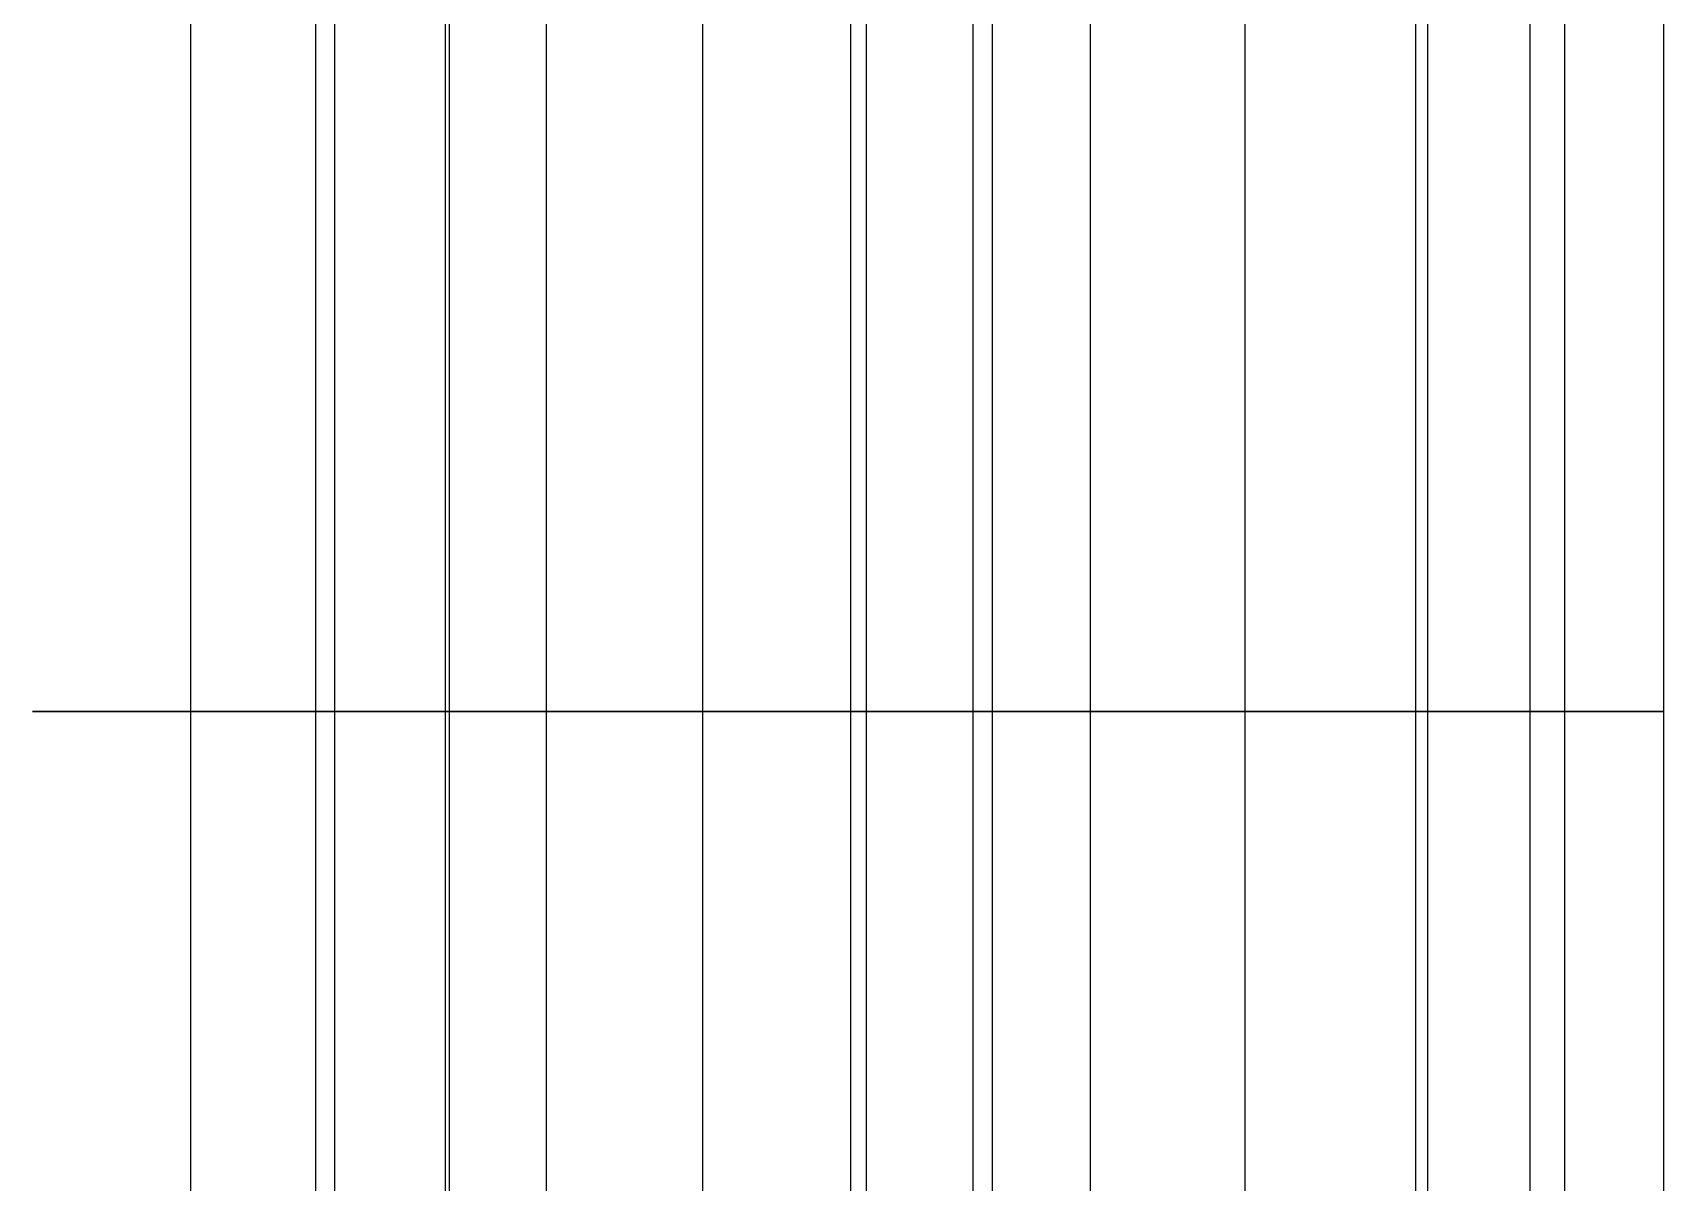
# Model space of a CAD drawing. Extents: x -60 to 60, y -153 to -30.
# Drawn here: x -49.578 to -46.386, y -87.921 to -85.672 of the extents above; entities that cross this region are included whole.
import ezdxf

# ---------------------------------------------------------------- set-up
doc = ezdxf.new("R2010")
doc.units = 0
doc.layers.add('Cut051006', color=7, linetype='CONTINUOUS')

msp = doc.modelspace()

# ---------------------------------------------------------------- linework, layer by layer
at = {"layer": 'Cut051006'}
for p, q in [((-49.2696, -84, 85.1946), (-49.2696, -87, 85.1946)), ((-49.2696, -84, 85.1946), (-49.2696, -87, 85.1946)), ((-49.2696, -84, 29.4551), (-49.2696, -87, 29.4551)), ((-49.2696, -84, 29.4551), (-49.2696, -87, 29.4551)), ((-49.0247, -84, 86.4855), (-49.0247, -87, 86.4855)), ((-49.0247, -84, 86.4855), (-49.0247, -87, 86.4855)), ((-49.0247, -84, 28.1642), (-49.0247, -87, 28.1642)), ((-49.0247, -84, 28.1642), (-49.0247, -87, 28.1642)), ((-48.9876, -84, 86.2902), (-48.9876, -87, 86.2902)), ((-48.9876, -84, 86.2902), (-48.9876, -87, 86.2902)), ((-48.9876, -84, 28.3595), (-48.9876, -87, 28.3595)), ((-48.9876, -84, 28.3595), (-48.9876, -87, 28.3595)), ((-48.7707, -84, 86.0587), (-48.7707, -87, 86.0587)), ((-48.7707, -84, 86.0587), (-48.7707, -87, 86.0587)), ((-48.7707, -84, 28.591), (-48.7707, -87, 28.591)), ((-48.7707, -84, 28.591), (-48.7707, -87, 28.591)), ((-48.763, -84, 86.921), (-48.763, -87, 86.921)), ((-48.763, -84, 86.921), (-48.763, -87, 86.921)), ((-48.763, -84, 27.7287), (-48.763, -87, 27.7287)), ((-48.763, -84, 27.7287), (-48.763, -87, 27.7287)), ((-48.5731, -84, 86.9799), (-48.5731, -87, 86.9799)), ((-48.5731, -84, 86.9799), (-48.5731, -87, 86.9799)), ((-48.5731, -84, 27.6697), (-48.5731, -87, 27.6697)), ((-48.5731, -84, 27.6697), (-48.5731, -87, 27.6697)), ((-48.2669, -84, 86.8971), (-48.2669, -87, 86.8971)), ((-48.2669, -84, 86.8971), (-48.2669, -87, 86.8971)), ((-48.2669, -84, 27.7526), (-48.2669, -87, 27.7526)), ((-48.2669, -84, 27.7526), (-48.2669, -87, 27.7526)), ((-47.9772, -84, 88.1786), (-47.9772, -87, 88.1786)), ((-47.9772, -84, 88.1786), (-47.9772, -87, 88.1786)), ((-47.9772, -84, 26.471), (-47.9772, -87, 26.471)), ((-47.9772, -84, 26.471), (-47.9772, -87, 26.471)), ((-47.9469, -84, 87.9822), (-47.9469, -87, 87.9822)), ((-47.9469, -84, 87.9822), (-47.9469, -87, 87.9822)), ((-47.9469, -84, 26.6675), (-47.9469, -87, 26.6675)), ((-47.9469, -84, 26.6675), (-47.9469, -87, 26.6675)), ((-47.7382, -84, 87.7432), (-47.7382, -87, 87.7432)), ((-47.7382, -84, 87.7432), (-47.7382, -87, 87.7432)), ((-47.7382, -84, 26.9064), (-47.7382, -87, 26.9064)), ((-47.7382, -84, 26.9064), (-47.7382, -87, 26.9064)), ((-47.7004, -84, 88.6048), (-47.7004, -87, 88.6048)), ((-47.7004, -84, 88.6048), (-47.7004, -87, 88.6048)), ((-47.7004, -84, 26.0449), (-47.7004, -87, 26.0449)), ((-47.7004, -84, 26.0449), (-47.7004, -87, 26.0449)), ((-47.5086, -84, 88.657), (-47.5086, -87, 88.657)), ((-47.5086, -84, 88.657), (-47.5086, -87, 88.657)), ((-47.5086, -84, 25.9926), (-47.5086, -87, 25.9926)), ((-47.5086, -84, 25.9926), (-47.5086, -87, 25.9926)), ((-47.2055, -84, 88.5636), (-47.2055, -87, 88.5636)), ((-47.2055, -84, 88.5636), (-47.2055, -87, 88.5636)), ((-47.2055, -84, 26.0861), (-47.2055, -87, 26.0861)), ((-47.2055, -84, 26.0861), (-47.2055, -87, 26.0861)), ((-46.8712, -84, 89.8342), (-46.8712, -87, 89.8342)), ((-46.8712, -84, 89.8342), (-46.8712, -87, 89.8342)), ((-46.8712, -84, 24.8155), (-46.8712, -87, 24.8155)), ((-46.8712, -84, 24.8155), (-46.8712, -87, 24.8155)), ((-46.8478, -84, 89.6368), (-46.8478, -87, 89.6368)), ((-46.8478, -84, 89.6368), (-46.8478, -87, 89.6368)), ((-46.8478, -84, 25.0129), (-46.8478, -87, 25.0129)), ((-46.8478, -84, 25.0129), (-46.8478, -87, 25.0129)), ((-46.6475, -84, 89.3907), (-46.6475, -87, 89.3907)), ((-46.6475, -84, 89.3907), (-46.6475, -87, 89.3907)), ((-46.6475, -84, 25.2589), (-46.6475, -87, 25.2589)), ((-46.6475, -84, 25.2589), (-46.6475, -87, 25.2589)), ((-46.5797, -84, 90.2505), (-46.5797, -87, 90.2505)), ((-46.5797, -84, 90.2505), (-46.5797, -87, 90.2505)), ((-46.5797, -84, 24.3992), (-46.5797, -87, 24.3992)), ((-46.5797, -84, 24.3992), (-46.5797, -87, 24.3992)), ((-46.3862, -84, 90.296), (-46.3862, -87, 90.296)), ((-46.3862, -84, 90.296), (-46.3862, -87, 90.296)), ((-46.3862, -84, 24.3537), (-46.3862, -87, 24.3537)), ((-46.3862, -84, 24.3537), (-46.3862, -87, 24.3537)), ((-49.2696, -87, 85.1946), (-49.2696, -90, 85.1946)), ((-49.2696, -87, 85.1946), (-49.2696, -90, 85.1946)), ((-49.2696, -87, 29.4551), (-49.2696, -90, 29.4551)), ((-49.2696, -87, 29.4551), (-49.2696, -90, 29.4551)), ((-49.0247, -87, 86.4855), (-49.0247, -90, 86.4855)), ((-49.0247, -87, 86.4855), (-49.0247, -90, 86.4855)), ((-49.0247, -87, 28.1642), (-49.0247, -90, 28.1642)), ((-49.0247, -87, 28.1642), (-49.0247, -90, 28.1642)), ((-48.9876, -87, 86.2902), (-48.9876, -90, 86.2902)), ((-48.9876, -87, 86.2902), (-48.9876, -90, 86.2902)), ((-48.9876, -87, 28.3595), (-48.9876, -90, 28.3595)), ((-48.9876, -87, 28.3595), (-48.9876, -90, 28.3595)), ((-48.7707, -87, 86.0587), (-48.7707, -90, 86.0587)), ((-48.7707, -87, 86.0587), (-48.7707, -90, 86.0587)), ((-48.7707, -87, 28.591), (-48.7707, -90, 28.591)), ((-48.7707, -87, 28.591), (-48.7707, -90, 28.591)), ((-48.763, -87, 86.921), (-48.763, -90, 86.921)), ((-48.763, -87, 86.921), (-48.763, -90, 86.921)), ((-48.763, -87, 27.7287), (-48.763, -90, 27.7287)), ((-48.763, -87, 27.7287), (-48.763, -90, 27.7287)), ((-48.5731, -87, 86.9799), (-48.5731, -90, 86.9799)), ((-48.5731, -87, 86.9799), (-48.5731, -90, 86.9799)), ((-48.5731, -87, 27.6697), (-48.5731, -90, 27.6697)), ((-48.5731, -87, 27.6697), (-48.5731, -90, 27.6697)), ((-48.2669, -87, 86.8971), (-48.2669, -90, 86.8971)), ((-48.2669, -87, 86.8971), (-48.2669, -90, 86.8971)), ((-48.2669, -87, 27.7526), (-48.2669, -90, 27.7526)), ((-48.2669, -87, 27.7526), (-48.2669, -90, 27.7526)), ((-47.9772, -87, 88.1786), (-47.9772, -90, 88.1786)), ((-47.9772, -87, 88.1786), (-47.9772, -90, 88.1786)), ((-47.9772, -87, 26.471), (-47.9772, -90, 26.471)), ((-47.9772, -87, 26.471), (-47.9772, -90, 26.471)), ((-47.9469, -87, 87.9822), (-47.9469, -90, 87.9822)), ((-47.9469, -87, 87.9822), (-47.9469, -90, 87.9822)), ((-47.9469, -87, 26.6675), (-47.9469, -90, 26.6675)), ((-47.9469, -87, 26.6675), (-47.9469, -90, 26.6675)), ((-47.7382, -87, 87.7432), (-47.7382, -90, 87.7432)), ((-47.7382, -87, 87.7432), (-47.7382, -90, 87.7432)), ((-47.7382, -87, 26.9064), (-47.7382, -90, 26.9064)), ((-47.7382, -87, 26.9064), (-47.7382, -90, 26.9064)), ((-47.7004, -87, 88.6048), (-47.7004, -90, 88.6048)), ((-47.7004, -87, 88.6048), (-47.7004, -90, 88.6048)), ((-47.7004, -87, 26.0449), (-47.7004, -90, 26.0449)), ((-47.7004, -87, 26.0449), (-47.7004, -90, 26.0449)), ((-47.5086, -87, 88.657), (-47.5086, -90, 88.657)), ((-47.5086, -87, 88.657), (-47.5086, -90, 88.657)), ((-47.5086, -87, 25.9926), (-47.5086, -90, 25.9926)), ((-47.5086, -87, 25.9926), (-47.5086, -90, 25.9926)), ((-47.2055, -87, 88.5636), (-47.2055, -90, 88.5636)), ((-47.2055, -87, 88.5636), (-47.2055, -90, 88.5636)), ((-47.2055, -87, 26.0861), (-47.2055, -90, 26.0861)), ((-47.2055, -87, 26.0861), (-47.2055, -90, 26.0861)), ((-46.8712, -87, 89.8342), (-46.8712, -90, 89.8342)), ((-46.8712, -87, 89.8342), (-46.8712, -90, 89.8342)), ((-46.8712, -87, 24.8155), (-46.8712, -90, 24.8155)), ((-46.8712, -87, 24.8155), (-46.8712, -90, 24.8155)), ((-46.8478, -87, 89.6368), (-46.8478, -90, 89.6368)), ((-46.8478, -87, 89.6368), (-46.8478, -90, 89.6368)), ((-46.8478, -87, 25.0129), (-46.8478, -90, 25.0129)), ((-46.8478, -87, 25.0129), (-46.8478, -90, 25.0129)), ((-46.6475, -87, 89.3907), (-46.6475, -90, 89.3907)), ((-46.6475, -87, 89.3907), (-46.6475, -90, 89.3907)), ((-46.6475, -87, 25.2589), (-46.6475, -90, 25.2589)), ((-46.6475, -87, 25.2589), (-46.6475, -90, 25.2589)), ((-46.5797, -87, 90.2505), (-46.5797, -90, 90.2505)), ((-46.5797, -87, 90.2505), (-46.5797, -90, 90.2505)), ((-46.5797, -87, 24.3992), (-46.5797, -90, 24.3992)), ((-46.5797, -87, 24.3992), (-46.5797, -90, 24.3992)), ((-46.3862, -87, 90.296), (-46.3862, -90, 90.296)), ((-46.3862, -87, 90.296), (-46.3862, -90, 90.296)), ((-46.3862, -87, 24.3537), (-46.3862, -90, 24.3537)), ((-46.3862, -87, 24.3537), (-46.3862, -90, 24.3537))]:
    msp.add_line(p, q, dxfattribs=at)
for centre in [(0, -90), (0, -90), (0, -93), (0, -93)]:
    msp.add_circle(centre, 60, dxfattribs=at)
for points, degree in [([(-49.2696, -87, 85.1946), (-49.4298, -87, 85.206), (-49.5785, -87, 85.2667)], 2), ([(-49.5785, -87, 29.383), (-49.4298, -87, 29.4437), (-49.2696, -87, 29.4551)], 2), ([(-49.2696, -87, 85.1946), (-49.4298, -87, 85.206), (-49.5785, -87, 85.2667)], 2), ([(-49.5785, -87, 29.383), (-49.4298, -87, 29.4437), (-49.2696, -87, 29.4551)], 2), ([(-49.2696, -87, 85.1946), (-49.4298, -87, 85.206), (-49.5785, -87, 85.2667)], 2), ([(-49.5785, -87, 29.383), (-49.4298, -87, 29.4437), (-49.2696, -87, 29.4551)], 2), ([(-49.2696, -87, 85.1946), (-49.4298, -87, 85.206), (-49.5785, -87, 85.2667)], 2), ([(-49.5785, -87, 29.383), (-49.4298, -87, 29.4437), (-49.2696, -87, 29.4551)], 2), ([(-48.763, -87, 86.921), (-49.0247, -87, 86.4855)], 1), ([(-49.0247, -87, 28.1642), (-48.763, -87, 27.7287)], 1), ([(-48.763, -87, 86.921), (-49.0247, -87, 86.4855)], 1), ([(-49.0247, -87, 28.1642), (-48.763, -87, 27.7287)], 1), ([(-48.763, -87, 86.921), (-49.0247, -87, 86.4855)], 1), ([(-49.0247, -87, 28.1642), (-48.763, -87, 27.7287)], 1), ([(-48.763, -87, 86.921), (-49.0247, -87, 86.4855)], 1), ([(-49.0247, -87, 28.1642), (-48.763, -87, 27.7287)], 1), ([(-48.9876, -87, 86.2902), (-48.8607, -87, 86.1917), (-48.7707, -87, 86.0587)], 2), ([(-48.7707, -87, 28.591), (-48.8607, -87, 28.458), (-48.9876, -87, 28.3595)], 2), ([(-48.9876, -87, 86.2902), (-48.8607, -87, 86.1917), (-48.7707, -87, 86.0587)], 2), ([(-48.7707, -87, 28.591), (-48.8607, -87, 28.458), (-48.9876, -87, 28.3595)], 2), ([(-48.9876, -87, 86.2902), (-48.8607, -87, 86.1917), (-48.7707, -87, 86.0587)], 2), ([(-48.7707, -87, 28.591), (-48.8607, -87, 28.458), (-48.9876, -87, 28.3595)], 2), ([(-48.9876, -87, 86.2902), (-48.8607, -87, 86.1917), (-48.7707, -87, 86.0587)], 2), ([(-48.7707, -87, 28.591), (-48.8607, -87, 28.458), (-48.9876, -87, 28.3595)], 2), ([(-48.2669, -87, 86.8971), (-48.4266, -87, 86.9141), (-48.5731, -87, 86.9799)], 2), ([(-48.5731, -87, 27.6697), (-48.4266, -87, 27.7356), (-48.2669, -87, 27.7526)], 2), ([(-48.2669, -87, 86.8971), (-48.4266, -87, 86.9141), (-48.5731, -87, 86.9799)], 2), ([(-48.5731, -87, 27.6697), (-48.4266, -87, 27.7356), (-48.2669, -87, 27.7526)], 2), ([(-48.2669, -87, 86.8971), (-48.4266, -87, 86.9141), (-48.5731, -87, 86.9799)], 2), ([(-48.5731, -87, 27.6697), (-48.4266, -87, 27.7356), (-48.2669, -87, 27.7526)], 2), ([(-48.2669, -87, 86.8971), (-48.4266, -87, 86.9141), (-48.5731, -87, 86.9799)], 2), ([(-48.5731, -87, 27.6697), (-48.4266, -87, 27.7356), (-48.2669, -87, 27.7526)], 2), ([(-47.7004, -87, 88.6048), (-47.9772, -87, 88.1786)], 1), ([(-47.9772, -87, 26.471), (-47.7004, -87, 26.0449)], 1), ([(-47.7004, -87, 88.6048), (-47.9772, -87, 88.1786)], 1), ([(-47.9772, -87, 26.471), (-47.7004, -87, 26.0449)], 1), ([(-47.7004, -87, 88.6048), (-47.9772, -87, 88.1786)], 1), ([(-47.9772, -87, 26.471), (-47.7004, -87, 26.0449)], 1), ([(-47.7004, -87, 88.6048), (-47.9772, -87, 88.1786)], 1), ([(-47.9772, -87, 26.471), (-47.7004, -87, 26.0449)], 1), ([(-47.9469, -87, 87.9822), (-47.8235, -87, 87.8793), (-47.7382, -87, 87.7432)], 2), ([(-47.7382, -87, 26.9064), (-47.8235, -87, 26.7703), (-47.9469, -87, 26.6675)], 2), ([(-47.9469, -87, 87.9822), (-47.8235, -87, 87.8793), (-47.7382, -87, 87.7432)], 2), ([(-47.7382, -87, 26.9064), (-47.8235, -87, 26.7703), (-47.9469, -87, 26.6675)], 2), ([(-47.9469, -87, 87.9822), (-47.8235, -87, 87.8793), (-47.7382, -87, 87.7432)], 2), ([(-47.7382, -87, 26.9064), (-47.8235, -87, 26.7703), (-47.9469, -87, 26.6675)], 2), ([(-47.9469, -87, 87.9822), (-47.8235, -87, 87.8793), (-47.7382, -87, 87.7432)], 2), ([(-47.7382, -87, 26.9064), (-47.8235, -87, 26.7703), (-47.9469, -87, 26.6675)], 2), ([(-47.2055, -87, 88.5636), (-47.3645, -87, 88.5861), (-47.5086, -87, 88.657)], 2), ([(-47.5086, -87, 25.9926), (-47.3645, -87, 26.0635), (-47.2055, -87, 26.0861)], 2), ([(-47.2055, -87, 88.5636), (-47.3645, -87, 88.5861), (-47.5086, -87, 88.657)], 2), ([(-47.5086, -87, 25.9926), (-47.3645, -87, 26.0635), (-47.2055, -87, 26.0861)], 2), ([(-47.2055, -87, 88.5636), (-47.3645, -87, 88.5861), (-47.5086, -87, 88.657)], 2), ([(-47.5086, -87, 25.9926), (-47.3645, -87, 26.0635), (-47.2055, -87, 26.0861)], 2), ([(-47.2055, -87, 88.5636), (-47.3645, -87, 88.5861), (-47.5086, -87, 88.657)], 2), ([(-47.5086, -87, 25.9926), (-47.3645, -87, 26.0635), (-47.2055, -87, 26.0861)], 2), ([(-46.5797, -87, 90.2505), (-46.8712, -87, 89.8342)], 1), ([(-46.8712, -87, 24.8155), (-46.5797, -87, 24.3992)], 1), ([(-46.5797, -87, 90.2505), (-46.8712, -87, 89.8342)], 1), ([(-46.8712, -87, 24.8155), (-46.5797, -87, 24.3992)], 1), ([(-46.5797, -87, 90.2505), (-46.8712, -87, 89.8342)], 1), ([(-46.8712, -87, 24.8155), (-46.5797, -87, 24.3992)], 1), ([(-46.5797, -87, 90.2505), (-46.8712, -87, 89.8342)], 1), ([(-46.8712, -87, 24.8155), (-46.5797, -87, 24.3992)], 1), ([(-46.8478, -87, 89.6368), (-46.728, -87, 89.5297), (-46.6475, -87, 89.3907)], 2), ([(-46.6475, -87, 25.2589), (-46.728, -87, 25.1199), (-46.8478, -87, 25.0129)], 2), ([(-46.8478, -87, 89.6368), (-46.728, -87, 89.5297), (-46.6475, -87, 89.3907)], 2), ([(-46.6475, -87, 25.2589), (-46.728, -87, 25.1199), (-46.8478, -87, 25.0129)], 2), ([(-46.8478, -87, 89.6368), (-46.728, -87, 89.5297), (-46.6475, -87, 89.3907)], 2), ([(-46.6475, -87, 25.2589), (-46.728, -87, 25.1199), (-46.8478, -87, 25.0129)], 2), ([(-46.8478, -87, 89.6368), (-46.728, -87, 89.5297), (-46.6475, -87, 89.3907)], 2), ([(-46.6475, -87, 25.2589), (-46.728, -87, 25.1199), (-46.8478, -87, 25.0129)], 2)]:
    msp.add_open_spline(points, degree=degree, dxfattribs=at)
for points, degree, knots in [([(-48.7707, -87, 86.0587), (-48.7243, -87, 85.9902), (-48.6863, -87, 85.8992), (-48.6776, -87, 85.7938), (-48.6684, -87, 85.689), (-48.6916, -87, 85.5709), (-48.7501, -87, 85.4707), (-48.8077, -87, 85.37), (-48.8983, -87, 85.2908), (-48.9936, -87, 85.2464), (-49.0893, -87, 85.2012), (-49.187, -87, 85.1886), (-49.2696, -87, 85.1946)], 3, [0, 0, 0, 0, 0.558599, 0.558599, 0.558599, 1.1172, 1.1172, 1.1172, 1.6758, 1.6758, 1.6758, 2.2344, 2.2344, 2.2344, 2.2344]), ([(-49.2696, -87, 29.4551), (-49.187, -87, 29.4611), (-49.0893, -87, 29.4485), (-48.9936, -87, 29.4033), (-48.8983, -87, 29.3589), (-48.8077, -87, 29.2797), (-48.7501, -87, 29.179), (-48.6916, -87, 29.0787), (-48.6684, -87, 28.9606), (-48.6776, -87, 28.8559), (-48.6863, -87, 28.7504), (-48.7243, -87, 28.6595), (-48.7707, -87, 28.591)], 3, [0, 0, 0, 0, 0.558599, 0.558599, 0.558599, 1.1172, 1.1172, 1.1172, 1.6758, 1.6758, 1.6758, 2.2344, 2.2344, 2.2344, 2.2344]), ([(-48.7707, -87, 86.0587), (-48.7243, -87, 85.9902), (-48.6863, -87, 85.8992), (-48.6776, -87, 85.7938), (-48.6684, -87, 85.689), (-48.6916, -87, 85.5709), (-48.7501, -87, 85.4707), (-48.8077, -87, 85.37), (-48.8983, -87, 85.2908), (-48.9936, -87, 85.2464), (-49.0893, -87, 85.2012), (-49.187, -87, 85.1886), (-49.2696, -87, 85.1946)], 3, [0, 0, 0, 0, 0.558599, 0.558599, 0.558599, 1.1172, 1.1172, 1.1172, 1.6758, 1.6758, 1.6758, 2.2344, 2.2344, 2.2344, 2.2344]), ([(-49.2696, -87, 29.4551), (-49.187, -87, 29.4611), (-49.0893, -87, 29.4485), (-48.9936, -87, 29.4033), (-48.8983, -87, 29.3589), (-48.8077, -87, 29.2797), (-48.7501, -87, 29.179), (-48.6916, -87, 29.0787), (-48.6684, -87, 28.9606), (-48.6776, -87, 28.8559), (-48.6863, -87, 28.7504), (-48.7243, -87, 28.6595), (-48.7707, -87, 28.591)], 3, [0, 0, 0, 0, 0.558599, 0.558599, 0.558599, 1.1172, 1.1172, 1.1172, 1.6758, 1.6758, 1.6758, 2.2344, 2.2344, 2.2344, 2.2344]), ([(-48.7707, -87, 86.0587), (-48.7243, -87, 85.9902), (-48.6863, -87, 85.8992), (-48.6776, -87, 85.7938), (-48.6684, -87, 85.689), (-48.6916, -87, 85.5709), (-48.7501, -87, 85.4707), (-48.8077, -87, 85.37), (-48.8983, -87, 85.2908), (-48.9936, -87, 85.2464), (-49.0893, -87, 85.2012), (-49.187, -87, 85.1886), (-49.2696, -87, 85.1946)], 3, [0, 0, 0, 0, 0.558599, 0.558599, 0.558599, 1.1172, 1.1172, 1.1172, 1.6758, 1.6758, 1.6758, 2.2344, 2.2344, 2.2344, 2.2344]), ([(-49.2696, -87, 29.4551), (-49.187, -87, 29.4611), (-49.0893, -87, 29.4485), (-48.9936, -87, 29.4033), (-48.8983, -87, 29.3589), (-48.8077, -87, 29.2797), (-48.7501, -87, 29.179), (-48.6916, -87, 29.0787), (-48.6684, -87, 28.9606), (-48.6776, -87, 28.8559), (-48.6863, -87, 28.7504), (-48.7243, -87, 28.6595), (-48.7707, -87, 28.591)], 3, [0, 0, 0, 0, 0.558599, 0.558599, 0.558599, 1.1172, 1.1172, 1.1172, 1.6758, 1.6758, 1.6758, 2.2344, 2.2344, 2.2344, 2.2344]), ([(-48.7707, -87, 86.0587), (-48.7243, -87, 85.9902), (-48.6863, -87, 85.8992), (-48.6776, -87, 85.7938), (-48.6684, -87, 85.689), (-48.6916, -87, 85.5709), (-48.7501, -87, 85.4707), (-48.8077, -87, 85.37), (-48.8983, -87, 85.2908), (-48.9936, -87, 85.2464), (-49.0893, -87, 85.2012), (-49.187, -87, 85.1886), (-49.2696, -87, 85.1946)], 3, [0, 0, 0, 0, 0.558599, 0.558599, 0.558599, 1.1172, 1.1172, 1.1172, 1.6758, 1.6758, 1.6758, 2.2344, 2.2344, 2.2344, 2.2344]), ([(-49.2696, -87, 29.4551), (-49.187, -87, 29.4611), (-49.0893, -87, 29.4485), (-48.9936, -87, 29.4033), (-48.8983, -87, 29.3589), (-48.8077, -87, 29.2797), (-48.7501, -87, 29.179), (-48.6916, -87, 29.0787), (-48.6684, -87, 28.9606), (-48.6776, -87, 28.8559), (-48.6863, -87, 28.7504), (-48.7243, -87, 28.6595), (-48.7707, -87, 28.591)], 3, [0, 0, 0, 0, 0.558599, 0.558599, 0.558599, 1.1172, 1.1172, 1.1172, 1.6758, 1.6758, 1.6758, 2.2344, 2.2344, 2.2344, 2.2344]), ([(-49.0247, -87, 86.4855), (-49.0524, -87, 86.4401), (-49.0432, -87, 86.3808), (-49.03, -87, 86.3223), (-48.9876, -87, 86.2902)], 2, [0, 0, 0, 0.724386, 0.724386, 1.44877, 1.44877, 1.44877]), ([(-48.9876, -87, 28.3595), (-49.03, -87, 28.3274), (-49.0432, -87, 28.2689), (-49.0524, -87, 28.2096), (-49.0247, -87, 28.1642)], 2, [0, 0, 0, 0.724386, 0.724386, 1.44877, 1.44877, 1.44877]), ([(-49.0247, -87, 86.4855), (-49.0524, -87, 86.4401), (-49.0432, -87, 86.3808), (-49.03, -87, 86.3223), (-48.9876, -87, 86.2902)], 2, [0, 0, 0, 0.724386, 0.724386, 1.44877, 1.44877, 1.44877]), ([(-48.9876, -87, 28.3595), (-49.03, -87, 28.3274), (-49.0432, -87, 28.2689), (-49.0524, -87, 28.2096), (-49.0247, -87, 28.1642)], 2, [0, 0, 0, 0.724386, 0.724386, 1.44877, 1.44877, 1.44877]), ([(-49.0247, -87, 86.4855), (-49.0524, -87, 86.4401), (-49.0432, -87, 86.3808), (-49.03, -87, 86.3223), (-48.9876, -87, 86.2902)], 2, [0, 0, 0, 0.724386, 0.724386, 1.44877, 1.44877, 1.44877]), ([(-48.9876, -87, 28.3595), (-49.03, -87, 28.3274), (-49.0432, -87, 28.2689), (-49.0524, -87, 28.2096), (-49.0247, -87, 28.1642)], 2, [0, 0, 0, 0.724386, 0.724386, 1.44877, 1.44877, 1.44877]), ([(-49.0247, -87, 86.4855), (-49.0524, -87, 86.4401), (-49.0432, -87, 86.3808), (-49.03, -87, 86.3223), (-48.9876, -87, 86.2902)], 2, [0, 0, 0, 0.724386, 0.724386, 1.44877, 1.44877, 1.44877]), ([(-48.9876, -87, 28.3595), (-49.03, -87, 28.3274), (-49.0432, -87, 28.2689), (-49.0524, -87, 28.2096), (-49.0247, -87, 28.1642)], 2, [0, 0, 0, 0.724386, 0.724386, 1.44877, 1.44877, 1.44877]), ([(-48.5731, -87, 86.9799), (-48.6214, -87, 87.0023), (-48.6792, -87, 86.9864), (-48.7359, -87, 86.9667), (-48.763, -87, 86.921)], 2, [0, 0, 0, 0.724386, 0.724386, 1.44877, 1.44877, 1.44877]), ([(-48.763, -87, 27.7287), (-48.7359, -87, 27.6829), (-48.6792, -87, 27.6632), (-48.6214, -87, 27.6474), (-48.5731, -87, 27.6697)], 2, [0, 0, 0, 0.724386, 0.724386, 1.44877, 1.44877, 1.44877]), ([(-48.5731, -87, 86.9799), (-48.6214, -87, 87.0023), (-48.6792, -87, 86.9864), (-48.7359, -87, 86.9667), (-48.763, -87, 86.921)], 2, [0, 0, 0, 0.724386, 0.724386, 1.44877, 1.44877, 1.44877]), ([(-48.763, -87, 27.7287), (-48.7359, -87, 27.6829), (-48.6792, -87, 27.6632), (-48.6214, -87, 27.6474), (-48.5731, -87, 27.6697)], 2, [0, 0, 0, 0.724386, 0.724386, 1.44877, 1.44877, 1.44877]), ([(-48.5731, -87, 86.9799), (-48.6214, -87, 87.0023), (-48.6792, -87, 86.9864), (-48.7359, -87, 86.9667), (-48.763, -87, 86.921)], 2, [0, 0, 0, 0.724386, 0.724386, 1.44877, 1.44877, 1.44877]), ([(-48.763, -87, 27.7287), (-48.7359, -87, 27.6829), (-48.6792, -87, 27.6632), (-48.6214, -87, 27.6474), (-48.5731, -87, 27.6697)], 2, [0, 0, 0, 0.724386, 0.724386, 1.44877, 1.44877, 1.44877]), ([(-48.5731, -87, 86.9799), (-48.6214, -87, 87.0023), (-48.6792, -87, 86.9864), (-48.7359, -87, 86.9667), (-48.763, -87, 86.921)], 2, [0, 0, 0, 0.724386, 0.724386, 1.44877, 1.44877, 1.44877]), ([(-48.763, -87, 27.7287), (-48.7359, -87, 27.6829), (-48.6792, -87, 27.6632), (-48.6214, -87, 27.6474), (-48.5731, -87, 27.6697)], 2, [0, 0, 0, 0.724386, 0.724386, 1.44877, 1.44877, 1.44877]), ([(-47.7382, -87, 87.7432), (-47.6942, -87, 87.6732), (-47.6594, -87, 87.581), (-47.6544, -87, 87.4753), (-47.6488, -87, 87.3703), (-47.6762, -87, 87.2531), (-47.7381, -87, 87.1549), (-47.7992, -87, 87.0562), (-47.8925, -87, 86.9803), (-47.9893, -87, 86.9393), (-48.0865, -87, 86.8974), (-48.1846, -87, 86.8883), (-48.2669, -87, 86.8971)], 3, [0, 0, 0, 0, 0.558599, 0.558599, 0.558599, 1.1172, 1.1172, 1.1172, 1.6758, 1.6758, 1.6758, 2.2344, 2.2344, 2.2344, 2.2344]), ([(-48.2669, -87, 27.7526), (-48.1846, -87, 27.7614), (-48.0865, -87, 27.7523), (-47.9893, -87, 27.7104), (-47.8925, -87, 27.6694), (-47.7992, -87, 27.5934), (-47.7381, -87, 27.4947), (-47.6762, -87, 27.3966), (-47.6488, -87, 27.2794), (-47.6544, -87, 27.1744), (-47.6594, -87, 27.0687), (-47.6942, -87, 26.9765), (-47.7382, -87, 26.9064)], 3, [0, 0, 0, 0, 0.558599, 0.558599, 0.558599, 1.1172, 1.1172, 1.1172, 1.6758, 1.6758, 1.6758, 2.2344, 2.2344, 2.2344, 2.2344]), ([(-47.7382, -87, 87.7432), (-47.6942, -87, 87.6732), (-47.6594, -87, 87.581), (-47.6544, -87, 87.4753), (-47.6488, -87, 87.3703), (-47.6762, -87, 87.2531), (-47.7381, -87, 87.1549), (-47.7992, -87, 87.0562), (-47.8925, -87, 86.9803), (-47.9893, -87, 86.9393), (-48.0865, -87, 86.8974), (-48.1846, -87, 86.8883), (-48.2669, -87, 86.8971)], 3, [0, 0, 0, 0, 0.558599, 0.558599, 0.558599, 1.1172, 1.1172, 1.1172, 1.6758, 1.6758, 1.6758, 2.2344, 2.2344, 2.2344, 2.2344]), ([(-48.2669, -87, 27.7526), (-48.1846, -87, 27.7614), (-48.0865, -87, 27.7523), (-47.9893, -87, 27.7104), (-47.8925, -87, 27.6694), (-47.7992, -87, 27.5934), (-47.7381, -87, 27.4947), (-47.6762, -87, 27.3966), (-47.6488, -87, 27.2794), (-47.6544, -87, 27.1744), (-47.6594, -87, 27.0687), (-47.6942, -87, 26.9765), (-47.7382, -87, 26.9064)], 3, [0, 0, 0, 0, 0.558599, 0.558599, 0.558599, 1.1172, 1.1172, 1.1172, 1.6758, 1.6758, 1.6758, 2.2344, 2.2344, 2.2344, 2.2344]), ([(-47.7382, -87, 87.7432), (-47.6942, -87, 87.6732), (-47.6594, -87, 87.581), (-47.6544, -87, 87.4753), (-47.6488, -87, 87.3703), (-47.6762, -87, 87.2531), (-47.7381, -87, 87.1549), (-47.7992, -87, 87.0562), (-47.8925, -87, 86.9803), (-47.9893, -87, 86.9393), (-48.0865, -87, 86.8974), (-48.1846, -87, 86.8883), (-48.2669, -87, 86.8971)], 3, [0, 0, 0, 0, 0.558599, 0.558599, 0.558599, 1.1172, 1.1172, 1.1172, 1.6758, 1.6758, 1.6758, 2.2344, 2.2344, 2.2344, 2.2344]), ([(-48.2669, -87, 27.7526), (-48.1846, -87, 27.7614), (-48.0865, -87, 27.7523), (-47.9893, -87, 27.7104), (-47.8925, -87, 27.6694), (-47.7992, -87, 27.5934), (-47.7381, -87, 27.4947), (-47.6762, -87, 27.3966), (-47.6488, -87, 27.2794), (-47.6544, -87, 27.1744), (-47.6594, -87, 27.0687), (-47.6942, -87, 26.9765), (-47.7382, -87, 26.9064)], 3, [0, 0, 0, 0, 0.558599, 0.558599, 0.558599, 1.1172, 1.1172, 1.1172, 1.6758, 1.6758, 1.6758, 2.2344, 2.2344, 2.2344, 2.2344]), ([(-47.7382, -87, 87.7432), (-47.6942, -87, 87.6732), (-47.6594, -87, 87.581), (-47.6544, -87, 87.4753), (-47.6488, -87, 87.3703), (-47.6762, -87, 87.2531), (-47.7381, -87, 87.1549), (-47.7992, -87, 87.0562), (-47.8925, -87, 86.9803), (-47.9893, -87, 86.9393), (-48.0865, -87, 86.8974), (-48.1846, -87, 86.8883), (-48.2669, -87, 86.8971)], 3, [0, 0, 0, 0, 0.558599, 0.558599, 0.558599, 1.1172, 1.1172, 1.1172, 1.6758, 1.6758, 1.6758, 2.2344, 2.2344, 2.2344, 2.2344]), ([(-48.2669, -87, 27.7526), (-48.1846, -87, 27.7614), (-48.0865, -87, 27.7523), (-47.9893, -87, 27.7104), (-47.8925, -87, 27.6694), (-47.7992, -87, 27.5934), (-47.7381, -87, 27.4947), (-47.6762, -87, 27.3966), (-47.6488, -87, 27.2794), (-47.6544, -87, 27.1744), (-47.6594, -87, 27.0687), (-47.6942, -87, 26.9765), (-47.7382, -87, 26.9064)], 3, [0, 0, 0, 0, 0.558599, 0.558599, 0.558599, 1.1172, 1.1172, 1.1172, 1.6758, 1.6758, 1.6758, 2.2344, 2.2344, 2.2344, 2.2344]), ([(-47.9772, -87, 88.1786), (-48.0064, -87, 88.1342), (-47.9992, -87, 88.0747), (-47.9881, -87, 88.0157), (-47.9469, -87, 87.9822)], 2, [0, 0, 0, 0.724386, 0.724386, 1.44877, 1.44877, 1.44877]), ([(-47.9469, -87, 26.6675), (-47.9881, -87, 26.634), (-47.9992, -87, 26.575), (-48.0064, -87, 26.5155), (-47.9772, -87, 26.471)], 2, [0, 0, 0, 0.724386, 0.724386, 1.44877, 1.44877, 1.44877]), ([(-47.9772, -87, 88.1786), (-48.0064, -87, 88.1342), (-47.9992, -87, 88.0747), (-47.9881, -87, 88.0157), (-47.9469, -87, 87.9822)], 2, [0, 0, 0, 0.724386, 0.724386, 1.44877, 1.44877, 1.44877]), ([(-47.9469, -87, 26.6675), (-47.9881, -87, 26.634), (-47.9992, -87, 26.575), (-48.0064, -87, 26.5155), (-47.9772, -87, 26.471)], 2, [0, 0, 0, 0.724386, 0.724386, 1.44877, 1.44877, 1.44877]), ([(-47.9772, -87, 88.1786), (-48.0064, -87, 88.1342), (-47.9992, -87, 88.0747), (-47.9881, -87, 88.0157), (-47.9469, -87, 87.9822)], 2, [0, 0, 0, 0.724386, 0.724386, 1.44877, 1.44877, 1.44877]), ([(-47.9469, -87, 26.6675), (-47.9881, -87, 26.634), (-47.9992, -87, 26.575), (-48.0064, -87, 26.5155), (-47.9772, -87, 26.471)], 2, [0, 0, 0, 0.724386, 0.724386, 1.44877, 1.44877, 1.44877]), ([(-47.9772, -87, 88.1786), (-48.0064, -87, 88.1342), (-47.9992, -87, 88.0747), (-47.9881, -87, 88.0157), (-47.9469, -87, 87.9822)], 2, [0, 0, 0, 0.724386, 0.724386, 1.44877, 1.44877, 1.44877]), ([(-47.9469, -87, 26.6675), (-47.9881, -87, 26.634), (-47.9992, -87, 26.575), (-48.0064, -87, 26.5155), (-47.9772, -87, 26.471)], 2, [0, 0, 0, 0.724386, 0.724386, 1.44877, 1.44877, 1.44877]), ([(-47.5086, -87, 88.657), (-47.556, -87, 88.6811), (-47.6144, -87, 88.6673), (-47.6717, -87, 88.6496), (-47.7004, -87, 88.6048)], 2, [0, 0, 0, 0.724386, 0.724386, 1.44877, 1.44877, 1.44877]), ([(-47.7004, -87, 26.0449), (-47.6717, -87, 26.0001), (-47.6144, -87, 25.9824), (-47.556, -87, 25.9686), (-47.5086, -87, 25.9926)], 2, [0, 0, 0, 0.724386, 0.724386, 1.44877, 1.44877, 1.44877]), ([(-47.5086, -87, 88.657), (-47.556, -87, 88.6811), (-47.6144, -87, 88.6673), (-47.6717, -87, 88.6496), (-47.7004, -87, 88.6048)], 2, [0, 0, 0, 0.724386, 0.724386, 1.44877, 1.44877, 1.44877]), ([(-47.7004, -87, 26.0449), (-47.6717, -87, 26.0001), (-47.6144, -87, 25.9824), (-47.556, -87, 25.9686), (-47.5086, -87, 25.9926)], 2, [0, 0, 0, 0.724386, 0.724386, 1.44877, 1.44877, 1.44877]), ([(-47.5086, -87, 88.657), (-47.556, -87, 88.6811), (-47.6144, -87, 88.6673), (-47.6717, -87, 88.6496), (-47.7004, -87, 88.6048)], 2, [0, 0, 0, 0.724386, 0.724386, 1.44877, 1.44877, 1.44877]), ([(-47.7004, -87, 26.0449), (-47.6717, -87, 26.0001), (-47.6144, -87, 25.9824), (-47.556, -87, 25.9686), (-47.5086, -87, 25.9926)], 2, [0, 0, 0, 0.724386, 0.724386, 1.44877, 1.44877, 1.44877]), ([(-47.5086, -87, 88.657), (-47.556, -87, 88.6811), (-47.6144, -87, 88.6673), (-47.6717, -87, 88.6496), (-47.7004, -87, 88.6048)], 2, [0, 0, 0, 0.724386, 0.724386, 1.44877, 1.44877, 1.44877]), ([(-47.7004, -87, 26.0449), (-47.6717, -87, 26.0001), (-47.6144, -87, 25.9824), (-47.556, -87, 25.9686), (-47.5086, -87, 25.9926)], 2, [0, 0, 0, 0.724386, 0.724386, 1.44877, 1.44877, 1.44877]), ([(-46.6475, -87, 89.3907), (-46.606, -87, 89.3192), (-46.5744, -87, 89.2258), (-46.5732, -87, 89.12), (-46.5712, -87, 89.0149), (-46.6026, -87, 88.8987), (-46.668, -87, 88.8028), (-46.7324, -87, 88.7063), (-46.8284, -87, 88.6336), (-46.9266, -87, 88.596), (-47.0251, -87, 88.5576), (-47.1235, -87, 88.5519), (-47.2055, -87, 88.5636)], 3, [0, 0, 0, 0, 0.558599, 0.558599, 0.558599, 1.1172, 1.1172, 1.1172, 1.6758, 1.6758, 1.6758, 2.2344, 2.2344, 2.2344, 2.2344]), ([(-47.2055, -87, 26.0861), (-47.1235, -87, 26.0978), (-47.0251, -87, 26.0921), (-46.9266, -87, 26.0536), (-46.8284, -87, 26.0161), (-46.7324, -87, 25.9434), (-46.668, -87, 25.8469), (-46.6026, -87, 25.751), (-46.5712, -87, 25.6348), (-46.5732, -87, 25.5297), (-46.5744, -87, 25.4239), (-46.606, -87, 25.3305), (-46.6475, -87, 25.2589)], 3, [0, 0, 0, 0, 0.558599, 0.558599, 0.558599, 1.1172, 1.1172, 1.1172, 1.6758, 1.6758, 1.6758, 2.2344, 2.2344, 2.2344, 2.2344]), ([(-46.6475, -87, 89.3907), (-46.606, -87, 89.3192), (-46.5744, -87, 89.2258), (-46.5732, -87, 89.12), (-46.5712, -87, 89.0149), (-46.6026, -87, 88.8987), (-46.668, -87, 88.8028), (-46.7324, -87, 88.7063), (-46.8284, -87, 88.6336), (-46.9266, -87, 88.596), (-47.0251, -87, 88.5576), (-47.1235, -87, 88.5519), (-47.2055, -87, 88.5636)], 3, [0, 0, 0, 0, 0.558599, 0.558599, 0.558599, 1.1172, 1.1172, 1.1172, 1.6758, 1.6758, 1.6758, 2.2344, 2.2344, 2.2344, 2.2344]), ([(-47.2055, -87, 26.0861), (-47.1235, -87, 26.0978), (-47.0251, -87, 26.0921), (-46.9266, -87, 26.0536), (-46.8284, -87, 26.0161), (-46.7324, -87, 25.9434), (-46.668, -87, 25.8469), (-46.6026, -87, 25.751), (-46.5712, -87, 25.6348), (-46.5732, -87, 25.5297), (-46.5744, -87, 25.4239), (-46.606, -87, 25.3305), (-46.6475, -87, 25.2589)], 3, [0, 0, 0, 0, 0.558599, 0.558599, 0.558599, 1.1172, 1.1172, 1.1172, 1.6758, 1.6758, 1.6758, 2.2344, 2.2344, 2.2344, 2.2344]), ([(-46.6475, -87, 89.3907), (-46.606, -87, 89.3192), (-46.5744, -87, 89.2258), (-46.5732, -87, 89.12), (-46.5712, -87, 89.0149), (-46.6026, -87, 88.8987), (-46.668, -87, 88.8028), (-46.7324, -87, 88.7063), (-46.8284, -87, 88.6336), (-46.9266, -87, 88.596), (-47.0251, -87, 88.5576), (-47.1235, -87, 88.5519), (-47.2055, -87, 88.5636)], 3, [0, 0, 0, 0, 0.558599, 0.558599, 0.558599, 1.1172, 1.1172, 1.1172, 1.6758, 1.6758, 1.6758, 2.2344, 2.2344, 2.2344, 2.2344]), ([(-47.2055, -87, 26.0861), (-47.1235, -87, 26.0978), (-47.0251, -87, 26.0921), (-46.9266, -87, 26.0536), (-46.8284, -87, 26.0161), (-46.7324, -87, 25.9434), (-46.668, -87, 25.8469), (-46.6026, -87, 25.751), (-46.5712, -87, 25.6348), (-46.5732, -87, 25.5297), (-46.5744, -87, 25.4239), (-46.606, -87, 25.3305), (-46.6475, -87, 25.2589)], 3, [0, 0, 0, 0, 0.558599, 0.558599, 0.558599, 1.1172, 1.1172, 1.1172, 1.6758, 1.6758, 1.6758, 2.2344, 2.2344, 2.2344, 2.2344]), ([(-46.6475, -87, 89.3907), (-46.606, -87, 89.3192), (-46.5744, -87, 89.2258), (-46.5732, -87, 89.12), (-46.5712, -87, 89.0149), (-46.6026, -87, 88.8987), (-46.668, -87, 88.8028), (-46.7324, -87, 88.7063), (-46.8284, -87, 88.6336), (-46.9266, -87, 88.596), (-47.0251, -87, 88.5576), (-47.1235, -87, 88.5519), (-47.2055, -87, 88.5636)], 3, [0, 0, 0, 0, 0.558599, 0.558599, 0.558599, 1.1172, 1.1172, 1.1172, 1.6758, 1.6758, 1.6758, 2.2344, 2.2344, 2.2344, 2.2344]), ([(-47.2055, -87, 26.0861), (-47.1235, -87, 26.0978), (-47.0251, -87, 26.0921), (-46.9266, -87, 26.0536), (-46.8284, -87, 26.0161), (-46.7324, -87, 25.9434), (-46.668, -87, 25.8469), (-46.6026, -87, 25.751), (-46.5712, -87, 25.6348), (-46.5732, -87, 25.5297), (-46.5744, -87, 25.4239), (-46.606, -87, 25.3305), (-46.6475, -87, 25.2589)], 3, [0, 0, 0, 0, 0.558599, 0.558599, 0.558599, 1.1172, 1.1172, 1.1172, 1.6758, 1.6758, 1.6758, 2.2344, 2.2344, 2.2344, 2.2344]), ([(-46.8712, -87, 89.8342), (-46.9019, -87, 89.7909), (-46.8969, -87, 89.7311), (-46.8878, -87, 89.6718), (-46.8478, -87, 89.6368)], 2, [0, 0, 0, 0.724386, 0.724386, 1.44877, 1.44877, 1.44877]), ([(-46.8478, -87, 25.0129), (-46.8878, -87, 24.9779), (-46.8969, -87, 24.9186), (-46.9019, -87, 24.8588), (-46.8712, -87, 24.8155)], 2, [0, 0, 0, 0.724386, 0.724386, 1.44877, 1.44877, 1.44877]), ([(-46.8712, -87, 89.8342), (-46.9019, -87, 89.7909), (-46.8969, -87, 89.7311), (-46.8878, -87, 89.6718), (-46.8478, -87, 89.6368)], 2, [0, 0, 0, 0.724386, 0.724386, 1.44877, 1.44877, 1.44877]), ([(-46.8478, -87, 25.0129), (-46.8878, -87, 24.9779), (-46.8969, -87, 24.9186), (-46.9019, -87, 24.8588), (-46.8712, -87, 24.8155)], 2, [0, 0, 0, 0.724386, 0.724386, 1.44877, 1.44877, 1.44877]), ([(-46.8712, -87, 89.8342), (-46.9019, -87, 89.7909), (-46.8969, -87, 89.7311), (-46.8878, -87, 89.6718), (-46.8478, -87, 89.6368)], 2, [0, 0, 0, 0.724386, 0.724386, 1.44877, 1.44877, 1.44877]), ([(-46.8478, -87, 25.0129), (-46.8878, -87, 24.9779), (-46.8969, -87, 24.9186), (-46.9019, -87, 24.8588), (-46.8712, -87, 24.8155)], 2, [0, 0, 0, 0.724386, 0.724386, 1.44877, 1.44877, 1.44877]), ([(-46.8712, -87, 89.8342), (-46.9019, -87, 89.7909), (-46.8969, -87, 89.7311), (-46.8878, -87, 89.6718), (-46.8478, -87, 89.6368)], 2, [0, 0, 0, 0.724386, 0.724386, 1.44877, 1.44877, 1.44877]), ([(-46.8478, -87, 25.0129), (-46.8878, -87, 24.9779), (-46.8969, -87, 24.9186), (-46.9019, -87, 24.8588), (-46.8712, -87, 24.8155)], 2, [0, 0, 0, 0.724386, 0.724386, 1.44877, 1.44877, 1.44877]), ([(-46.3862, -87, 90.296), (-46.4327, -87, 90.3217), (-46.4916, -87, 90.3099), (-46.5495, -87, 90.2942), (-46.5797, -87, 90.2505)], 2, [0, 0, 0, 0.724386, 0.724386, 1.44877, 1.44877, 1.44877]), ([(-46.5797, -87, 24.3992), (-46.5495, -87, 24.3555), (-46.4916, -87, 24.3398), (-46.4327, -87, 24.328), (-46.3862, -87, 24.3537)], 2, [0, 0, 0, 0.724386, 0.724386, 1.44877, 1.44877, 1.44877]), ([(-46.3862, -87, 90.296), (-46.4327, -87, 90.3217), (-46.4916, -87, 90.3099), (-46.5495, -87, 90.2942), (-46.5797, -87, 90.2505)], 2, [0, 0, 0, 0.724386, 0.724386, 1.44877, 1.44877, 1.44877]), ([(-46.5797, -87, 24.3992), (-46.5495, -87, 24.3555), (-46.4916, -87, 24.3398), (-46.4327, -87, 24.328), (-46.3862, -87, 24.3537)], 2, [0, 0, 0, 0.724386, 0.724386, 1.44877, 1.44877, 1.44877]), ([(-46.3862, -87, 90.296), (-46.4327, -87, 90.3217), (-46.4916, -87, 90.3099), (-46.5495, -87, 90.2942), (-46.5797, -87, 90.2505)], 2, [0, 0, 0, 0.724386, 0.724386, 1.44877, 1.44877, 1.44877]), ([(-46.5797, -87, 24.3992), (-46.5495, -87, 24.3555), (-46.4916, -87, 24.3398), (-46.4327, -87, 24.328), (-46.3862, -87, 24.3537)], 2, [0, 0, 0, 0.724386, 0.724386, 1.44877, 1.44877, 1.44877]), ([(-46.3862, -87, 90.296), (-46.4327, -87, 90.3217), (-46.4916, -87, 90.3099), (-46.5495, -87, 90.2942), (-46.5797, -87, 90.2505)], 2, [0, 0, 0, 0.724386, 0.724386, 1.44877, 1.44877, 1.44877]), ([(-46.5797, -87, 24.3992), (-46.5495, -87, 24.3555), (-46.4916, -87, 24.3398), (-46.4327, -87, 24.328), (-46.3862, -87, 24.3537)], 2, [0, 0, 0, 0.724386, 0.724386, 1.44877, 1.44877, 1.44877])]:
    msp.add_open_spline(points, degree=degree, knots=knots, dxfattribs=at)

doc.saveas('drawing.dxf')
